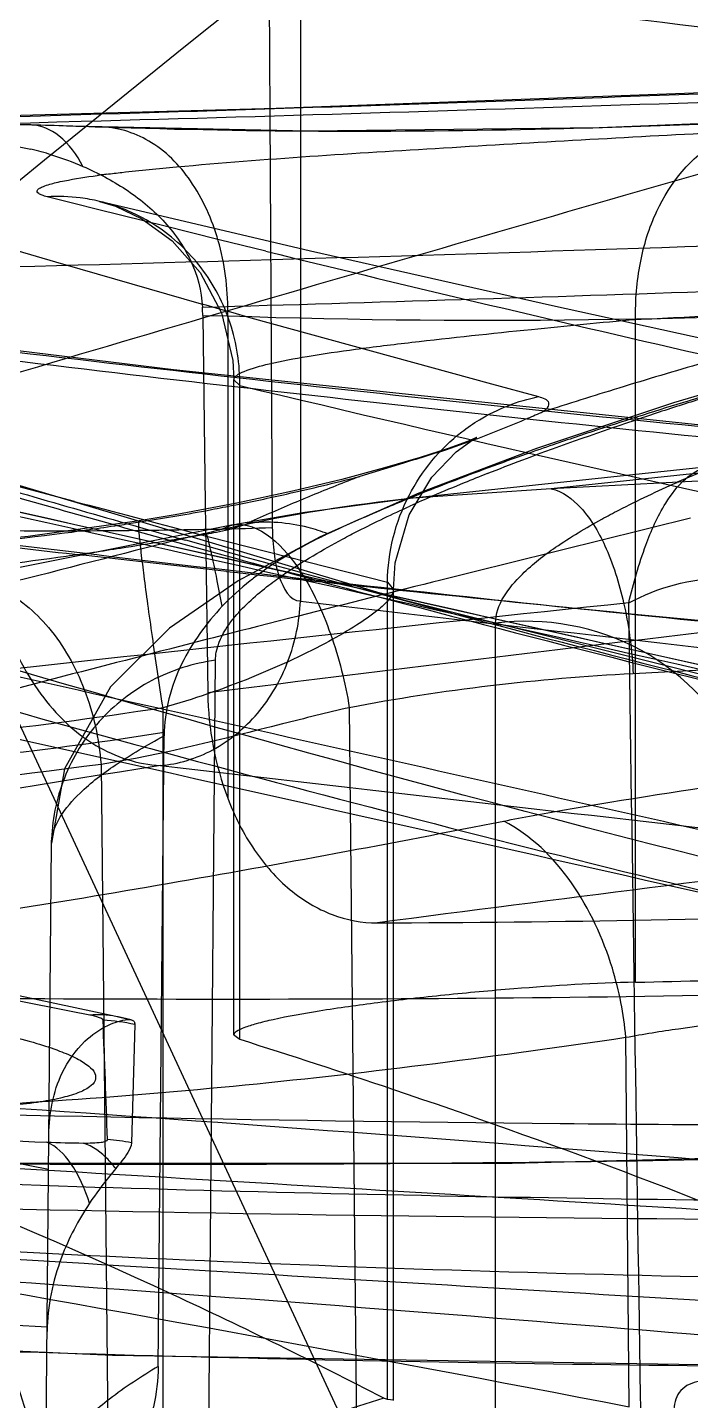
# Model space of a CAD drawing. Header units: millimetres. Extents: x 29875 to 31218, y -21313 to -20364.
# Drawn here: x 30568.347 to 30569.777, y -21042.482 to -21039.522 of the extents above; entities that cross this region are included whole.
import ezdxf

# ---------------------------------------------------------------- set-up
doc = ezdxf.new("R2010")
doc.units = ezdxf.units.MM
doc.header["$LTSCALE"] = 8
doc.layers.add('Cav-cor', color=30, linetype='Continuous')
doc.layers.add('WT', color=4, linetype='Continuous')

# ---------------------------------------------------------------- blocks, each defined once
blk = doc.blocks.new('20160903.150408')
at = {"layer": 'Cav-cor', "color": 241}
for p, q in [((-58.9519, 31.8097), (-58.945, 30.6332)), ((-58.8843, 31.805), (-58.8843, 30.4743)), ((-59.6001, 31.5156), (-59.4669, 31.5195)), ((-59.4669, 31.5195), (-59.4008, 31.5215)), ((-59.4008, 31.5215), (-59.3577, 31.5227)), ((-59.3577, 31.5227), (-59.3143, 31.5241)), ((-59.5992, 31.5017), (-59.4662, 31.5053)), ((-59.4648, 31.5006), (-59.473, 31.5005)), ((-59.4662, 31.5053), (-59.4097, 31.5069)), ((-59.4097, 31.5069), (-59.3571, 31.5083)), ((-59.3571, 31.5083), (-59.3138, 31.5095)), ((-59.3267, 31.496), (-59.3409, 31.4965)), ((-59.3117, 31.4961), (-59.3267, 31.496)), ((-59.3116, 31.4955), (-59.3267, 31.496)), ((-59.3731, 31.3313), (-59.4305, 31.3458)), ((-59.3222, 31.3184), (-59.3731, 31.3313)), ((-59.2198, 31.2928), (-59.3222, 31.3184)), ((-59.3178, 31.3358), (-59.2832, 31.3251)), ((-59.1792, 31.2827), (-59.2198, 31.2928)), ((-59.0596, 31.2531), (-59.1792, 31.2827)), ((-59.6242, 31.2676), (-59.4127, 31.2056)), ((-59.1611, 31.2507), (-59.1007, 31.1824)), ((-58.9587, 31.2283), (-59.0596, 31.2531)), ((-59.4127, 31.2056), (-59.3599, 31.1903)), ((-59.3599, 31.1903), (-59.0981, 31.1152)), ((-59.0981, 31.1152), (-59.0939, 31.114)), ((-59.0939, 31.114), (-59.0884, 31.1125)), ((-59.0884, 31.1125), (-59.0594, 31.1042)), ((-59.0594, 31.1042), (-59.035, 31.0974)), ((-59.0409, 31.0883), (-59.0951, 31.0894)), ((-59.0951, 31.0894), (-59.0896, 30.6832)), ((-59.0409, 31.0883), (-59.0409, 30.0493)), ((-59.035, 31.0974), (-58.9912, 31.085)), ((-58.9912, 31.085), (-58.4725, 30.9422)), ((-58.1617, 29.653), (-58.1617, 31.0813)), ((-59.0301, 30.9931), (-59.0279, 30.9511)), ((-59.0279, 29.5396), (-59.0279, 30.9513)), ((-59.0151, 30.939), (-59.0279, 30.9511)), ((-59.0151, 29.5299), (-59.0151, 30.939)), ((-58.4725, 30.9422), (-58.3709, 30.9149)), ((-58.5487, 30.796), (-58.5121, 30.8224)), ((-58.5121, 30.8224), (-58.5041, 30.8269)), ((-58.6013, 30.7414), (-58.5487, 30.796)), ((-59.5878, 30.747), (-59.372, 30.6893)), ((-58.6624, 30.7715), (-58.7562, 30.743)), ((-57.9989, 30.7643), (-58.6411, 30.6961)), ((-57.956, 30.7573), (-58.3436, 30.7163)), ((-58.65, 30.66), (-58.6013, 30.7414)), ((-58.0134, 30.7333), (-58.3436, 30.7163)), ((-58.3436, 30.7163), (-58.641, 30.6961)), ((-59.0896, 30.6832), (-59.089, 30.6373)), ((-59.2322, 30.6475), (-59.2305, 30.6449)), ((-59.089, 30.6373), (-59.0841, 30.2764)), ((-59.0603, 30.6268), (-59.0327, 30.6381)), ((-59.0327, 30.6381), (-59.0324, 30.6381)), ((-59.6826, 30.6229), (-58.6795, 28.4636)), ((-59.1723, 30.6071), (-59.0519, 30.574)), ((-59.0483, 30.582), (-59.1318, 30.6054)), ((-59.1117, 30.621), (-59.0415, 30.6028)), ((-59.0415, 30.6028), (-58.6968, 30.5152)), ((-59.2273, 30.5588), (-59.3529, 30.5731)), ((-59.0434, 30.5383), (-59.2273, 30.5588)), ((-58.6968, 28.7533), (-58.6968, 30.5152)), ((-58.6968, 30.5152), (-58.684, 30.4992)), ((-58.684, 28.7517), (-58.684, 30.499)), ((-58.9075, 30.4372), (-58.9768, 30.4196)), ((-58.4637, 28.1643), (-58.4637, 30.4265)), ((-59.0864, 28.1743), (-59.0674, 30.3467)), ((-57.8368, 30.3348), (-58.167, 30.3177)), ((-59.1806, 28.6108), (-59.1806, 30.2443)), ((-58.779, 30.2445), (-58.7323, 25.6316)), ((-59.191, 28.8249), (-59.1784, 30.1916)), ((-59.3142, 30.1224), (-59.2686, 25.6167)), ((-59.445, 27.2286), (-59.4212, 29.9495)), ((-59.256, 29.5723), (-59.2821, 29.579)), ((-59.256, 29.5723), (-59.2491, 29.5717)), ((-59.2415, 29.5617), (-59.2489, 29.3066)), ((-59.0279, 29.5393), (-59.0151, 29.5299)), ((-58.1756, 28.7374), (-58.1829, 29.5342)), ((-58.4276, 29.2627), (-56.9785, 29.2998)), ((-59.2894, 28.8489), (-57.4249, 28.8191)), ((-58.684, 28.7524), (-58.6968, 28.7533)), ((-58.684, 28.7523), (-58.684, 28.7524))]:
    blk.add_line(p, q, dxfattribs=at)
for points in [[(-32.9167, 35.3697), (-35.292, 34.8243), (-37.6171, 34.3042), (-39.8877, 33.8176), (-42.0993, 33.3706), (-44.2494, 32.9688), (-46.3401, 32.619), (-48.373, 32.3258), (-50.3511, 32.0895), (-52.2707, 31.9069), (-54.1209, 31.7684), (-55.8798, 31.6643), (-57.4969, 31.5885), (-58.9367, 31.5359)], [(-57.1235, 30.0921), (-58.6594, 30.4756), (-60.7315, 31.0925), (-62.4495, 31.6999)], [(-54.4354, 30.7558), (-55.4039, 30.6922), (-56.6052, 30.7318), (-57.8563, 30.8359), (-59.1579, 30.9725), (-60.51, 31.1382), (-61.9111, 31.3333), (-63.1942, 31.5328)], [(-58.9367, 31.5359), (-61.2977, 31.471), (-63.0894, 31.4214)], [(-57.688, 31.5164), (-58.2403, 31.4945), (-58.867, 31.4872), (-59.3117, 31.4961)], [(-59.4703, 31.5008), (-59.5131, 31.5015), (-59.559, 31.5016), (-59.5957, 31.5012)], [(-59.3116, 31.4961), (-59.3283, 31.4966), (-59.4703, 31.5008)], [(-55.6073, 31.48), (-55.9788, 31.4099), (-56.4759, 31.309), (-56.9377, 31.2065), (-57.3606, 31.1037), (-57.7419, 31.0017), (-58.0802, 30.9014), (-58.3756, 30.8032), (-58.6291, 30.707), (-58.8421, 30.6126), (-59.0188, 30.5177), (-59.1667, 30.4156), (-59.294, 30.2898), (-59.3929, 30.1129), (-59.4212, 29.9524)], [(-57.8332, 30.9995), (-58.3411, 31.1104), (-58.8627, 31.2286), (-59.3178, 31.3358)], [(-59.2832, 31.3251), (-59.2265, 31.2983), (-59.1611, 31.2507)], [(-59.1007, 31.1824), (-59.0545, 31.0954), (-59.0301, 30.9931)], [(-59.2821, 29.579), (-60.871, 29.9171), (-62.7644, 30.381), (-64.7128, 30.8985)], [(-56.005, 29.8765), (-57.9446, 30.3189), (-60.2357, 30.8324)], [(-58.5041, 30.8269), (-58.5046, 30.8266), (-58.5242, 30.8184), (-58.5656, 30.8033), (-58.626, 30.7837), (-58.7029, 30.7612), (-58.7951, 30.7366), (-58.9017, 30.711), (-59.0218, 30.6851), (-59.1541, 30.6603), (-59.2322, 30.6475)], [(-58.6423, 30.696), (-58.875, 30.6654), (-59.0324, 30.6381)], [(-58.684, 30.4992), (-58.6799, 30.5564), (-58.65, 30.66)], [(-59.2322, 30.6475), (-59.4715, 30.6136), (-59.8652, 30.5754), (-60.0572, 30.568)], [(-59.0327, 30.6381), (-59.5289, 30.5385), (-59.65, 30.52)], [(-59.249, 29.5718), (-59.2775, 29.5781), (-59.2822, 29.579)], [(-63.0179, 29.3142), (-61.5311, 29.2838), (-59.945, 29.2626), (-58.4276, 29.2627)], [(-62.6829, 29.0456), (-61.1566, 28.9322), (-59.2894, 28.8489)]]:
    blk.add_lwpolyline(points, dxfattribs=at)
for centre, radius, start, end in [((-64.5259, 204.9675), 173.5217, 271.721107, 272.160064), ((-65.0677, 239.6084), 208.1784, 271.583809, 271.949187), ((-60.0402, 10.0073), 21.5007, 88.28239, 88.48814), ((-59.7808, 18.5876), 12.9164, 88.04816, 88.29173), ((-59.63, 30.747), 0.7201, 73.1411, 76.7836), ((-12.7122, -126.731), 164.4898, 105.983984, 106.682445), ((-59.0332, 29.2709), 2.1402, 97.4551, 97.7722), ((-59.0023, 29.0352), 2.3779, 97.2481, 97.4567), ((-59.4084, 30.9586), 0.3878, 82.6853, 93.2684), ((-59.4088, 30.9544), 0.392, 76.5802, 82.7042), ((-43.7429, 93.4833), 64.0875, 256.265491, 257.152852), ((-64.6408, 226.3227), 195.2937, 271.62707, 271.954513), ((-59.5951, 31.0826), 0.5001, 0.7839, 2.8862), ((-59.4218, 58.4614), 27.4091, 272.63502, 273.02432), ((-54.5334, 18.9691), 12.5129, 106.1625, 107.02946), ((-43.7775, 94.7477), 65.6029, 256.569147, 257.842901), ((-55.0623, 20.6884), 10.714, 107.0174, 107.93464), ((-55.1601, 21.4822), 9.856, 107.04197, 108.22121), ((-55.4226, 22.6365), 8.672, 107.6284, 108.3204), ((-55.1334, 21.7313), 9.6223, 107.32464, 107.63776), ((-54.7985, 20.3087), 11.0839, 106.76005, 107.0512), ((-55.667, 23.0362), 8.2214, 108.25159, 108.96996), ((-59.3296, 33.0744), 2.3972, 287.9315, 289.9865), ((-56.8526, 26.626), 4.4332, 111.5617, 112.2524), ((-56.7847, 27.809), 3.1922, 112.4294, 113.7784), ((-47.8624, 71.3972), 42.329, 253.91771, 254.50287), ((-47.823, 70.7791), 41.7351, 253.62837, 254.27811), ((-59.989, 35.5203), 4.9338, 282.583, 284.4705), ((-56.9539, 26.0666), 5.0117, 111.0758, 112.3493), ((-56.7189, 25.9447), 5.1283, 111.0542, 111.8651), ((-57.0897, 27.2029), 3.8095, 112.2367, 113.3324), ((-46.7033, 78.4593), 49.4214, 255.14688, 255.45896), ((-58.2515, 27.0384), 3.6784, 96.0998, 102.2486), ((-60.0314, 35.7011), 5.1195, 281.3145, 282.6047), ((-57.4331, 27.2136), 3.7686, 112.6939, 114.4054), ((-57.1669, 26.5864), 4.45, 112.3586, 112.7407), ((-56.874, 26.3329), 4.7102, 111.8727, 112.1496), ((-57.2855, 27.6562), 3.3158, 113.3293, 114.2668), ((-59.9459, 35.249), 4.6594, 278.8314, 280.5955), ((-59.9895, 35.4902), 4.9045, 280.579, 280.7371), ((-60.0029, 35.5604), 4.9759, 280.7381, 281.3115), ((-60.6824, 39.967), 9.4345, 277.85471, 278.61471), ((-60.8637, 41.1762), 10.6572, 278.60473, 278.81532), ((-58.2822, 27.1917), 3.5221, 102.2895, 102.7638), ((-57.5959, 27.5749), 3.3723, 114.4225, 114.5743), ((-37.7219, -52.6352), 85.7312, 103.711714, 104.094543), ((-50.4543, 108.2702), 78.205, 263.254985, 263.466387), ((-60.9106, 41.136), 10.6739, 278.82854, 279.83751), ((-60.5599, 38.894), 8.4047, 278.00582, 278.81169), ((-47.6963, 71.9986), 42.9529, 254.67029, 255.16078), ((-47.6498, 71.3954), 42.3753, 254.39584, 254.88073), ((-50.7748, 105.4483), 75.3651, 263.70113, 263.991541), ((-33.9419, -67.7358), 101.2977, 104.088236, 104.267997), ((-47.4155, 72.2722), 43.2828, 254.884, 256.40694), ((-51.3991, 99.3475), 69.2324, 263.976917, 264.784035), ((-26.6087, -269.3097), 301.4377, 96.011291, 96.288896), ((-43.7092, -91.3844), 122.6284, 96.493061, 97.202549), ((-47.4898, 72.7876), 43.7684, 255.16399, 256.65901), ((-27.5865, -92.6631), 127.0224, 104.307394, 104.59037), ((-224.843, -710.3643), 758.9074, 77.270289, 77.4305144), ((-57.9389, 25.8168), 4.5067, 92.9014, 100.7437), ((-47.7859, 72.1121), 43.4827, 254.07689, 257.03935), ((-58.417, 30.2856), 0.6672, 180.7851, 200.7425), ((-42.4143, -94.8935), 125.7359, 96.911774, 97.450524), ((-58.8376, 68.5512), 38.7706, 270.17607, 271.92036), ((-58.8252, 62.7712), 33.1249, 271.1477, 272.23034), ((-104.728, 27.7492), 45.4546, 1.97292, 2.29659), ((-59.3295, 29.1588), 0.4124, 77.6797, 87.2865), ((-75.2665, -59.9413), 90.3106, 79.091198, 81.32985), ((-59.299, 33.2351), 3.9292, 268.0694, 269.2245), ((-59.334, 28.9034), 0.412, 78.0713, 85.3154), ((-74.8772, -59.8429), 89.7068, 79.087305, 81.33414), ((-55.1626, 17.6155), 11.6906, 107.63741, 108.76284)]:
    blk.add_arc(centre, radius, start, end, dxfattribs=at)
for points, knots in [([(-68.388, 30.7874), (-68.3793, 30.7956), (-68.3505, 30.8093), (-68.2958, 30.8265), (-68.2176, 30.8441), (-68.1167, 30.862), (-67.9928, 30.8799), (-67.7822, 30.9054), (-67.4615, 30.9355), (-67.0075, 30.9686), (-66.4607, 31.0001), (-65.8204, 31.03), (-65.0827, 31.0585), (-64.2388, 31.0857), (-63.276, 31.1116), (-62.1839, 31.1369), (-60.958, 31.1613), (-59.6, 31.191), (-58.1165, 31.2337), (-56.5228, 31.295), (-54.2701, 31.4063), (-51.3956, 31.6072), (-47.9397, 32.0012), (-44.4988, 32.5413), (-41.0814, 33.1855), (-37.6987, 33.8928), (-34.3743, 34.6367), (-31.1305, 35.3843), (-28.9964, 35.8758), (-27.9458, 36.115)], [0, 0, 0, 0, 0.000873, 0.002276, 0.004229, 0.006735, 0.009793, 0.013403, 0.022287, 0.033403, 0.046779, 0.062436, 0.080397, 0.100905, 0.124342, 0.151005, 0.180998, 0.214234, 0.25059, 0.289806, 0.331161, 0.415947, 0.501013, 0.586089, 0.671249, 0.755946, 0.839441, 0.921004, 1, 1, 1, 1]), ([(-62.7576, 28.4982), (-62.361, 28.878), (-60.7497, 30.371), (-59.048, 31.7653), (-57.7355, 32.7606)], [0, 0, 0, 0, 0.250046, 1, 1, 1, 1]), ([(-58.5503, 32.2113), (-57.7705, 32.1359), (-56.5984, 31.9693), (-55.0551, 31.6009), (-54.2879, 31.3639), (-53.9048, 31.2333)], [0, 0, 0, 0, 0.494047, 0.744723, 1, 1, 1, 1]), ([(-58.8843, 31.805), (-58.0903, 31.7315), (-56.8977, 31.5718), (-55.3275, 31.2172), (-54.5487, 30.9866), (-54.1612, 30.8582)], [0, 0, 0, 0, 0.495621, 0.746265, 1, 1, 1, 1]), ([(-63.4568, 31.5355), (-62.3413, 31.2896), (-60.1103, 30.7965), (-57.8806, 30.2971), (-56.7668, 30.0422)], [0, 0, 0, 0, 0.499939, 1, 1, 1, 1]), ([(-54.4096, 30.7459), (-54.7754, 30.699), (-55.5146, 30.6694), (-56.6186, 30.7222), (-57.7187, 30.8178), (-58.8165, 30.9298), (-59.9125, 31.0582), (-61.3717, 31.2488), (-62.4633, 31.4128), (-63.1895, 31.5315)], [0, 0, 0, 0, 0.125266, 0.250365, 0.375319, 0.500223, 0.625143, 0.750077, 1, 1, 1, 1]), ([(-59.473, 31.5005), (-59.5011, 31.5012), (-59.5374, 31.5016), (-59.5738, 31.5011), (-59.582, 31.5009)], [0, 0, 0, 0, 0.774189, 1, 1, 1, 1]), ([(-59.3532, 31.4112), (-59.3665, 31.4357), (-59.395, 31.4775), (-59.4434, 31.5), (-59.4648, 31.5006)], [0, 0, 0, 0, 0.565732, 1, 1, 1, 1]), ([(-57.984, 31.5028), (-58.0948, 31.4984), (-58.5371, 31.4841), (-58.9801, 31.4841), (-59.3116, 31.4955)], [0, 0, 0, 0, 0.250513, 1, 1, 1, 1]), ([(-59.0409, 31.0883), (-59.04, 31.1399), (-59.0512, 31.2401), (-59.1067, 31.3722), (-59.1953, 31.4679), (-59.2744, 31.4947), (-59.3116, 31.4961)], [0, 0, 0, 0, 0.289318, 0.556896, 0.79142, 1, 1, 1, 1]), ([(-59.5818, 31.4669), (-59.5723, 31.4659), (-59.5332, 31.4616), (-59.4944, 31.4548), (-59.4654, 31.448)], [0, 0, 0, 0, 0.24327, 1, 1, 1, 1]), ([(-59.1518, 31.4101), (-58.9601, 31.4277), (-58.5701, 31.4517), (-58.18, 31.4745), (-57.9821, 31.4843)], [0, 0, 0, 0, 0.492738, 1, 1, 1, 1]), ([(-58.1617, 31.0813), (-58.1627, 31.1221), (-58.156, 31.2025), (-58.1135, 31.3421), (-58.043, 31.4326), (-57.9845, 31.4638)], [0, 0, 0, 0, 0.279657, 0.545626, 1, 1, 1, 1]), ([(-59.3532, 31.4112), (-59.3213, 31.3972), (-59.2595, 31.3646), (-59.1776, 31.2982), (-59.1161, 31.2119), (-59.0974, 31.1425), (-59.0957, 31.1078)], [0, 0, 0, 0, 0.249578, 0.499842, 0.749987, 1, 1, 1, 1]), ([(-59.3024, 31.3942), (-59.2913, 31.3956), (-59.2412, 31.4016), (-59.1909, 31.4066), (-59.1518, 31.4101)], [0, 0, 0, 0, 0.221639, 1, 1, 1, 1]), ([(-62.2285, 31.3676), (-61.5246, 31.2592), (-60.4666, 31.1097), (-59.0527, 30.9372), (-57.9906, 30.8229), (-56.9268, 30.7235), (-56.0379, 30.6616), (-55.3245, 30.646), (-54.6105, 30.6617), (-54.0754, 30.7276), (-53.7272, 30.8077)], [0, 0, 0, 0, 0.249834, 0.374727, 0.499608, 0.624493, 0.749496, 0.812067, 0.874695, 1, 1, 1, 1]), ([(-59.4305, 31.3458), (-59.4342, 31.3467), (-59.4404, 31.3485), (-59.4476, 31.3517), (-59.4524, 31.3557), (-59.4513, 31.3612), (-59.4458, 31.3648), (-59.4327, 31.371), (-59.4202, 31.3741), (-59.4108, 31.3763)], [0, 0, 0, 0, 0.157928, 0.267691, 0.336085, 0.389882, 0.472031, 0.59911, 1, 1, 1, 1]), ([(-59.4108, 31.3763), (-59.405, 31.3776), (-59.3758, 31.3838), (-59.3463, 31.3883), (-59.3227, 31.3915)], [0, 0, 0, 0, 0.201158, 1, 1, 1, 1]), ([(-56.0174, 29.8789), (-57.118, 30.1331), (-59.3216, 30.6299), (-61.5268, 31.1192), (-62.6294, 31.363)], [0, 0, 0, 0, 0.500061, 1, 1, 1, 1]), ([(-59.0151, 30.939), (-59.0146, 30.9842), (-59.0284, 31.0751), (-59.092, 31.1965), (-59.1914, 31.2894), (-59.2748, 31.3254), (-59.3178, 31.3357)], [0, 0, 0, 0, 0.252768, 0.503827, 0.752404, 1, 1, 1, 1]), ([(-56.2308, 29.508), (-56.7102, 29.6088), (-58.6233, 30.0434), (-60.508, 30.6065), (-61.8917, 31.1084)], [0, 0, 0, 0, 0.249703, 1, 1, 1, 1]), ([(-59.0056, 30.9693), (-58.9884, 30.9766), (-58.9432, 30.9883), (-58.8629, 31.0034), (-58.7602, 31.0181), (-58.599, 31.0378), (-58.3977, 31.059), (-58.2367, 31.0751), (-58.1617, 31.0813)], [0, 0, 0, 0, 0.065678, 0.163467, 0.28771, 0.430625, 0.735215, 1, 1, 1, 1]), ([(-63.3329, 31.0294), (-62.2979, 30.801), (-60.2279, 30.3429), (-58.1591, 29.8789), (-57.1256, 29.6424)], [0, 0, 0, 0, 0.49991, 1, 1, 1, 1]), ([(-54.3398, 30.2931), (-54.667, 30.2583), (-55.3264, 30.2353), (-56.3131, 30.2775), (-57.2975, 30.3585), (-58.2806, 30.4548), (-59.2623, 30.5643), (-60.5696, 30.7268), (-61.5478, 30.8658), (-62.1988, 30.966)], [0, 0, 0, 0, 0.124928, 0.249889, 0.374879, 0.499883, 0.624897, 0.749922, 1, 1, 1, 1]), ([(-59.0279, 30.9511), (-59.0279, 30.9546), (-59.0202, 30.9631), (-59.0114, 30.9668), (-59.0056, 30.9693)], [0, 0, 0, 0, 0.355246, 1, 1, 1, 1]), ([(-58.5367, 30.8387), (-58.5245, 30.8482), (-58.474, 30.8828), (-58.4157, 30.9059), (-58.3709, 30.9149)], [0, 0, 0, 0, 0.252558, 1, 1, 1, 1]), ([(-58.3709, 30.9149), (-58.3628, 30.9127), (-58.3467, 30.9079), (-58.3513, 30.8899), (-58.3577, 30.8849), (-58.3615, 30.8818)], [0, 0, 0, 0, 0.51256, 0.701855, 1, 1, 1, 1]), ([(-58.3615, 30.8818), (-58.3726, 30.8771), (-58.4217, 30.8559), (-58.4713, 30.8358), (-58.5102, 30.8216)], [0, 0, 0, 0, 0.224261, 1, 1, 1, 1]), ([(-58.4818, 30.749), (-58.4563, 30.7591), (-58.3461, 30.8016), (-58.2346, 30.8405), (-58.1485, 30.869)], [0, 0, 0, 0, 0.232495, 1, 1, 1, 1]), ([(-58.3396, 30.8111), (-58.3589, 30.8044), (-58.4332, 30.7786), (-58.507, 30.7515), (-58.5612, 30.7306)], [0, 0, 0, 0, 0.260552, 1, 1, 1, 1]), ([(-58.5915, 30.7937), (-58.5973, 30.7918), (-58.6209, 30.7843), (-58.6445, 30.7769), (-58.6624, 30.7715)], [0, 0, 0, 0, 0.243774, 1, 1, 1, 1]), ([(-58.1766, 30.4705), (-58.1667, 30.5126), (-58.1449, 30.5874), (-58.0993, 30.6932), (-58.0404, 30.7599), (-57.9989, 30.7643)], [0, 0, 0, 0, 0.365205, 0.647328, 1, 1, 1, 1]), ([(-58.2347, 30.6509), (-58.2225, 30.6575), (-58.1691, 30.6858), (-58.1144, 30.7115), (-58.0718, 30.7302)], [0, 0, 0, 0, 0.229795, 1, 1, 1, 1]), ([(-58.6498, 30.6955), (-58.6654, 30.6892), (-58.7243, 30.6648), (-58.7827, 30.6391), (-58.8253, 30.6192)], [0, 0, 0, 0, 0.26309, 1, 1, 1, 1]), ([(-58.3436, 30.7163), (-58.3192, 30.7109), (-58.2683, 30.6716), (-58.2178, 30.5806), (-58.1809, 30.4582), (-58.1694, 30.3662), (-58.167, 30.3177)], [0, 0, 0, 0, 0.164816, 0.393208, 0.68049, 1, 1, 1, 1]), ([(-58.7935, 30.608), (-58.7823, 30.6139), (-58.7346, 30.6389), (-58.6858, 30.662), (-58.6482, 30.679)], [0, 0, 0, 0, 0.233975, 1, 1, 1, 1]), ([(-59.4052, 28.4995), (-59.5156, 28.8681), (-59.7034, 29.4171), (-60.0089, 30.1279), (-60.1891, 30.4734), (-60.2911, 30.6388)], [0, 0, 0, 0, 0.497466, 0.748804, 1, 1, 1, 1]), ([(-59.5624, 30.627), (-59.4526, 30.625), (-59.2852, 30.626), (-59.0794, 30.629), (-58.9834, 30.6312), (-58.945, 30.6332)], [0, 0, 0, 0, 0.533173, 0.813606, 1, 1, 1, 1]), ([(-59.1806, 30.2443), (-59.1847, 30.2703), (-59.1924, 30.3216), (-59.2033, 30.3961), (-59.213, 30.4648), (-59.221, 30.5251), (-59.2264, 30.5689), (-59.2297, 30.5981), (-59.2314, 30.6151), (-59.2324, 30.6283), (-59.2332, 30.6385), (-59.2329, 30.6435), (-59.2329, 30.6473), (-59.2322, 30.6475)], [0, 0, 0, 0, 0.194457, 0.382292, 0.555072, 0.706313, 0.830404, 0.880818, 0.922838, 0.955986, 0.979889, 0.994479, 1, 1, 1, 1]), ([(-59.0869, 30.619), (-59.0798, 30.6202), (-59.0549, 30.625), (-59.0301, 30.6307), (-59.0128, 30.6363)], [0, 0, 0, 0, 0.284118, 1, 1, 1, 1]), ([(-59.0323, 30.638), (-58.9729, 30.6493), (-58.8964, 30.5662), (-58.847, 30.4735), (-58.8071, 30.3766), (-58.7878, 30.2985), (-58.779, 30.2445)], [0, 0, 0, 0, 0.368905, 0.510406, 0.666303, 1, 1, 1, 1]), ([(-59.0128, 30.6363), (-59.0114, 30.6368), (-59.0065, 30.6384), (-59.0017, 30.6402), (-58.9984, 30.6418)], [0, 0, 0, 0, 0.2882, 1, 1, 1, 1]), ([(-58.8253, 30.6192), (-58.8392, 30.6245), (-58.8949, 30.6425), (-58.9551, 30.647), (-58.9984, 30.6417)], [0, 0, 0, 0, 0.254829, 1, 1, 1, 1]), ([(-58.945, 30.6332), (-58.9449, 30.6144), (-58.9421, 30.5775), (-58.9324, 30.5237), (-58.9073, 30.474), (-58.8843, 30.4748)], [0, 0, 0, 0, 0.318473, 0.609378, 1, 1, 1, 1]), ([(-58.4637, 30.4265), (-58.4637, 30.4667), (-58.4144, 30.5308), (-58.3292, 30.5961), (-58.2688, 30.6322), (-58.2347, 30.6509)], [0, 0, 0, 0, 0.366289, 0.646032, 1, 1, 1, 1]), ([(-59.0603, 30.6268), (-59.1049, 30.6166), (-59.2746, 30.5758), (-59.4429, 30.5292), (-59.5685, 30.5006)], [0, 0, 0, 0, 0.261917, 1, 1, 1, 1]), ([(-59.5624, 30.6269), (-59.5591, 30.5623), (-59.5366, 30.4371), (-59.4559, 30.2739), (-59.337, 30.1562), (-59.2349, 30.1222), (-59.1864, 30.1197)], [0, 0, 0, 0, 0.28382, 0.550012, 0.787034, 1, 1, 1, 1]), ([(-59.0528, 30.463), (-59.0566, 30.4826), (-59.0636, 30.518), (-59.073, 30.5643), (-59.0806, 30.5966), (-59.0847, 30.6134), (-59.0869, 30.619)], [0, 0, 0, 0, 0.376006, 0.676751, 0.887288, 1, 1, 1, 1]), ([(-58.8253, 30.6192), (-58.8351, 30.6146), (-58.8862, 30.5895), (-58.9356, 30.5604), (-58.9727, 30.5331)], [0, 0, 0, 0, 0.190892, 1, 1, 1, 1]), ([(-58.9523, 30.5085), (-58.9414, 30.5169), (-58.8906, 30.5535), (-58.8364, 30.585), (-58.7935, 30.608)], [0, 0, 0, 0, 0.220466, 1, 1, 1, 1]), ([(-59.6498, 30.5201), (-59.6108, 30.525), (-59.5228, 30.5082), (-59.4165, 30.4176), (-59.3417, 30.2832), (-59.3185, 30.1774), (-59.3142, 30.1224)], [0, 0, 0, 0, 0.206144, 0.441234, 0.710828, 1, 1, 1, 1]), ([(-58.9727, 30.5331), (-58.9795, 30.5281), (-59.0078, 30.5065), (-59.0342, 30.4826), (-59.0528, 30.463)], [0, 0, 0, 0, 0.239089, 1, 1, 1, 1]), ([(-58.1766, 30.4705), (-58.1144, 30.504), (-57.9716, 30.5408), (-57.7614, 30.5055), (-57.6186, 30.4028), (-57.5572, 30.2908), (-57.5459, 30.2304), (-57.5454, 30.2009)], [0, 0, 0, 0, 0.264239, 0.5298, 0.77502, 0.889519, 1, 1, 1, 1]), ([(-59.4274, 29.249), (-59.8551, 29.3354), (-60.7087, 29.5238), (-62.4106, 29.9367), (-63.6817, 30.2736), (-64.528, 30.5049)], [0, 0, 0, 0, 0.249205, 0.499049, 1, 1, 1, 1]), ([(-58.684, 30.4991), (-58.684, 30.4912), (-58.697, 30.4719), (-58.7268, 30.4464), (-58.7735, 30.415), (-58.8611, 30.3657), (-58.9971, 30.3035), (-59.1159, 30.2623), (-59.1806, 30.2443)], [0, 0, 0, 0, 0.041855, 0.112344, 0.211697, 0.336501, 0.644837, 1, 1, 1, 1]), ([(-59.0421, 30.4185), (-59.0371, 30.4261), (-59.0113, 30.4599), (-58.9788, 30.4882), (-58.9523, 30.5085)], [0, 0, 0, 0, 0.214098, 1, 1, 1, 1]), ([(-59.1864, 30.1197), (-59.1472, 30.123), (-59.0675, 30.1478), (-58.9699, 30.2289), (-58.9043, 30.3427), (-58.8862, 30.4302), (-58.8843, 30.4743)], [0, 0, 0, 0, 0.233788, 0.479617, 0.737283, 1, 1, 1, 1]), ([(-59.0528, 30.463), (-59.0875, 30.4263), (-59.1501, 30.3416), (-59.178, 30.2372), (-59.1785, 30.1838)], [0, 0, 0, 0, 0.485457, 1, 1, 1, 1]), ([(-58.8843, 30.4743), (-58.0974, 30.3823), (-56.9172, 30.2457), (-55.3428, 30.0736), (-54.5553, 29.9943), (-54.1612, 29.959)], [0, 0, 0, 0, 0.500221, 0.750208, 1, 1, 1, 1]), ([(-58.142, 28.1644), (-58.145, 28.3627), (-58.1568, 29.1314), (-58.1682, 29.9001), (-58.1766, 30.4705)], [0, 0, 0, 0, 0.258015, 1, 1, 1, 1]), ([(-57.9316, 30.1344), (-57.9757, 30.231), (-58.1318, 30.3999), (-58.3579, 30.4405), (-58.4637, 30.4265)], [0, 0, 0, 0, 0.498767, 1, 1, 1, 1]), ([(-59.0674, 30.3467), (-59.0674, 30.3525), (-59.0648, 30.3781), (-59.0531, 30.4021), (-59.0421, 30.4185)], [0, 0, 0, 0, 0.227177, 1, 1, 1, 1]), ([(-59.0674, 30.3467), (-59.115, 30.3404), (-59.2086, 30.3105), (-59.3246, 30.2206), (-59.4013, 30.096), (-59.4204, 30), (-59.4212, 29.9524)], [0, 0, 0, 0, 0.250783, 0.501354, 0.75112, 1, 1, 1, 1]), ([(-58.779, 30.2445), (-58.8271, 30.2335), (-59.0047, 30.1897), (-59.1822, 30.1429), (-59.3142, 30.1224)], [0, 0, 0, 0, 0.269877, 1, 1, 1, 1]), ([(-59.3385, 29.5819), (-59.7647, 29.6646), (-60.6166, 29.8483), (-61.464, 30.0511), (-61.8885, 30.156)], [0, 0, 0, 0, 0.498233, 1, 1, 1, 1]), ([(-59.4212, 29.9495), (-59.4209, 29.9918), (-59.3685, 30.0589), (-59.2783, 30.1268), (-59.2145, 30.1644), (-59.1785, 30.1837)], [0, 0, 0, 0, 0.366012, 0.645734, 1, 1, 1, 1]), ([(-59.1864, 30.1197), (-59.655, 30.0461), (-60.4743, 29.9036), (-61.5516, 29.6632), (-62.3584, 29.4595), (-62.8216, 29.3516), (-63.0214, 29.3146)], [0, 0, 0, 0, 0.363068, 0.636167, 0.844515, 1, 1, 1, 1]), ([(-59.3142, 30.1224), (-59.712, 30.0717), (-60.5074, 29.9627), (-61.2995, 29.8296), (-61.6936, 29.751)], [0, 0, 0, 0, 0.499481, 1, 1, 1, 1]), ([(-59.1864, 30.1197), (-58.3933, 30.0277), (-57.2019, 29.8912), (-55.6089, 29.721), (-54.809, 29.6443), (-54.4074, 29.6115)], [0, 0, 0, 0, 0.498416, 0.748497, 1, 1, 1, 1]), ([(-58.4459, 30.0002), (-58.4039, 30.0085), (-58.2259, 30.0412), (-58.0467, 30.0674), (-57.9103, 30.089)], [0, 0, 0, 0, 0.236506, 1, 1, 1, 1]), ([(-59.0409, 30.0493), (-59.0261, 30.0102), (-58.9896, 29.9378), (-58.9128, 29.8501), (-58.8202, 29.7937), (-58.7515, 29.7807), (-58.7185, 29.7808)], [0, 0, 0, 0, 0.28198, 0.540657, 0.777153, 1, 1, 1, 1]), ([(-61.3172, 29.8067), (-61.3191, 29.7956), (-61.3159, 29.7734), (-61.2975, 29.7381), (-61.2565, 29.7188), (-61.2117, 29.7033), (-61.1662, 29.6923), (-61.1206, 29.6853), (-61.0599, 29.6782), (-60.9536, 29.6712), (-60.8017, 29.6707), (-60.6197, 29.6784), (-60.4381, 29.6916), (-60.1961, 29.7148), (-59.894, 29.7518), (-59.5321, 29.8049), (-59.0488, 29.885), (-58.687, 29.9528), (-58.4459, 30.0002)], [0, 0, 0, 0, 0.011414, 0.021966, 0.039038, 0.05506, 0.070717, 0.086334, 0.10185, 0.132749, 0.194391, 0.255983, 0.317589, 0.379235, 0.502699, 0.626452, 0.750552, 1, 1, 1, 1]), ([(-58.1829, 29.5342), (-58.1875, 29.5845), (-58.2211, 29.7617), (-58.3294, 29.9394), (-58.4459, 30.0002)], [0, 0, 0, 0, 0.277636, 1, 1, 1, 1]), ([(-61.3719, 29.8156), (-61.3718, 29.792), (-61.3672, 29.7459), (-61.342, 29.6831), (-61.3014, 29.635), (-61.2422, 29.5858), (-61.1618, 29.5398), (-61.0616, 29.4997), (-60.9601, 29.469), (-60.8242, 29.4372), (-60.6529, 29.4097), (-60.4466, 29.3895), (-60.2401, 29.3787), (-60.0337, 29.3752), (-59.7585, 29.3784), (-59.4149, 29.3949), (-59.0033, 29.4297), (-58.5925, 29.4764), (-58.3194, 29.5141), (-58.1829, 29.5342)], [0, 0, 0, 0, 0.021012, 0.04079, 0.059143, 0.076363, 0.109134, 0.140943, 0.172268, 0.203326, 0.265001, 0.326391, 0.387646, 0.448839, 0.510008, 0.632349, 0.754773, 0.877319, 1, 1, 1, 1]), ([(-62.6998, 29.7309), (-62.1618, 29.6142), (-61.3474, 29.4724), (-60.254, 29.3521), (-59.7056, 29.3174), (-59.4313, 29.3082)], [0, 0, 0, 0, 0.50063, 0.750473, 1, 1, 1, 1]), ([(-57.5355, 29.6345), (-58.3976, 29.6112), (-60.1232, 29.6152), (-61.8479, 29.6466), (-62.7102, 29.6662)], [0, 0, 0, 0, 0.499987, 1, 1, 1, 1]), ([(-58.1617, 29.653), (-58.2494, 29.6512), (-58.3867, 29.6424), (-58.5717, 29.6257), (-58.7117, 29.6099), (-58.8351, 29.5927), (-58.9228, 29.5771), (-58.9765, 29.5644), (-59.0035, 29.5559), (-59.0197, 29.5493), (-59.0279, 29.5423), (-59.0279, 29.5393)], [0, 0, 0, 0, 0.299102, 0.469254, 0.634102, 0.779837, 0.894508, 0.937211, 0.96905, 0.989651, 1, 1, 1, 1]), ([(-63.1773, 29.6099), (-62.1683, 29.5505), (-60.1497, 29.4321), (-58.1324, 29.2867), (-57.1256, 29.1919)], [0, 0, 0, 0, 0.499873, 1, 1, 1, 1]), ([(-58.1829, 29.5342), (-58.1451, 29.5413), (-57.9803, 29.5674), (-57.8141, 29.5825), (-57.6867, 29.5984)], [0, 0, 0, 0, 0.230681, 1, 1, 1, 1]), ([(-59.4267, 29.3241), (-59.4263, 29.3696), (-59.4124, 29.4447), (-59.3576, 29.5232), (-59.3053, 29.5599), (-59.2709, 29.5712), (-59.256, 29.5723)], [0, 0, 0, 0, 0.41895, 0.675791, 0.861845, 1, 1, 1, 1]), ([(-59.31, 29.5707), (-59.3101, 29.5738), (-59.323, 29.5784), (-59.3314, 29.5805), (-59.3385, 29.5819)], [0, 0, 0, 0, 0.301094, 1, 1, 1, 1]), ([(-59.249, 29.5718), (-59.2468, 29.5712), (-59.2423, 29.5688), (-59.2414, 29.5639), (-59.2415, 29.5617)], [0, 0, 0, 0, 0.506917, 1, 1, 1, 1]), ([(-54.5084, 29.5592), (-54.8573, 29.4905), (-55.5627, 29.3928), (-56.6262, 29.3129), (-57.6916, 29.2728), (-59.1128, 29.2537), (-60.8896, 29.2708), (-62.3108, 29.2979), (-63.0214, 29.3146)], [0, 0, 0, 0, 0.125083, 0.25008, 0.375055, 0.500024, 0.749991, 1, 1, 1, 1]), ([(-59.5834, 29.5535), (-59.5396, 29.5442), (-59.4789, 29.53), (-59.407, 29.5065), (-59.3689, 29.4906), (-59.3429, 29.4749), (-59.3262, 29.4591), (-59.325, 29.439), (-59.3415, 29.4241), (-59.3672, 29.4123), (-59.4054, 29.4015), (-59.4552, 29.3928), (-59.5167, 29.386), (-59.5889, 29.3818), (-59.7036, 29.3796), (-59.7942, 29.3826), (-59.8572, 29.3861)], [0, 0, 0, 0, 0.160956, 0.222919, 0.271933, 0.308076, 0.332606, 0.350623, 0.372923, 0.406486, 0.453385, 0.514037, 0.588154, 0.675028, 0.773623, 1, 1, 1, 1]), ([(-62.1988, 29.4383), (-61.5532, 29.4182), (-60.2619, 29.382), (-58.6474, 29.3479), (-57.3556, 29.3426), (-56.3866, 29.3595), (-55.4186, 29.4079), (-54.7752, 29.476), (-54.4561, 29.5263)], [0, 0, 0, 0, 0.249979, 0.499958, 0.624946, 0.749928, 0.874964, 1, 1, 1, 1]), ([(-58.7047, 28.7566), (-58.8544, 28.8341), (-59.4464, 29.1236), (-60.0611, 29.3647), (-60.5239, 29.5267)], [0, 0, 0, 0, 0.25587, 1, 1, 1, 1]), ([(-59.0151, 29.5299), (-58.905, 29.4951), (-58.4608, 29.3502), (-58.0221, 29.1873), (-57.6986, 29.0489)], [0, 0, 0, 0, 0.247148, 1, 1, 1, 1]), ([(-57.5266, 29.132), (-58.343, 29.1829), (-59.9761, 29.2788), (-61.609, 29.3782), (-62.4254, 29.4297)], [0, 0, 0, 0, 0.499994, 1, 1, 1, 1]), ([(-57.5275, 29.178), (-57.945, 29.1816), (-58.7799, 29.1921), (-60.4492, 29.2457), (-61.6996, 29.3288), (-62.5316, 29.4012)], [0, 0, 0, 0, 0.249975, 0.499962, 1, 1, 1, 1]), ([(-62.7509, 29.3618), (-62.2047, 29.24), (-61.3778, 29.0912), (-60.2668, 28.9619), (-59.7093, 28.9223), (-59.4303, 28.9104)], [0, 0, 0, 0, 0.500413, 0.750295, 1, 1, 1, 1]), ([(-62.158, 29.2346), (-61.524, 29.2148), (-60.256, 29.1793), (-58.3539, 29.1389), (-56.7681, 29.1386), (-55.5012, 29.1964), (-54.8696, 29.2571), (-54.5557, 29.3009)], [0, 0, 0, 0, 0.250063, 0.500095, 0.750081, 0.875041, 1, 1, 1, 1]), ([(-59.3389, 29.1767), (-59.3489, 29.207), (-59.3699, 29.2576), (-59.4102, 29.2996), (-59.4313, 29.3082)], [0, 0, 0, 0, 0.583407, 1, 1, 1, 1]), ([(-59.3521, 29.3063), (-59.3394, 29.3061), (-59.3223, 29.3068), (-59.3059, 29.3092), (-59.3003, 29.3125), (-59.3004, 29.3141)], [0, 0, 0, 0, 0.71498, 0.911075, 1, 1, 1, 1]), ([(-59.2827, 29.2514), (-59.2878, 29.2581), (-59.3069, 29.2807), (-59.3319, 29.2993), (-59.3521, 29.3063)], [0, 0, 0, 0, 0.280857, 1, 1, 1, 1]), ([(-59.2489, 29.3066), (-59.2491, 29.2993), (-59.2596, 29.2788), (-59.2735, 29.2626), (-59.2827, 29.2514)], [0, 0, 0, 0, 0.33651, 1, 1, 1, 1]), ([(-63.4373, 29.2533), (-62.4287, 29.1939), (-60.4087, 29.0755), (-58.39, 28.9302), (-57.381, 28.8358)], [0, 0, 0, 0, 0.499251, 1, 1, 1, 1]), ([(-59.2827, 29.2514), (-59.287, 29.2461), (-59.3067, 29.222), (-59.3254, 29.197), (-59.3389, 29.1767)], [0, 0, 0, 0, 0.218463, 1, 1, 1, 1]), ([(-57.5233, 28.9362), (-58.3187, 28.9854), (-59.9093, 29.0788), (-61.4996, 29.1757), (-62.2943, 29.2259)], [0, 0, 0, 0, 0.500212, 1, 1, 1, 1]), ([(-61.7107, 29.2353), (-60.8392, 29.1534), (-59.5288, 29.0596), (-57.7788, 29.0081), (-56.9035, 29.0064), (-56.4659, 29.0101)], [0, 0, 0, 0, 0.500046, 0.750029, 1, 1, 1, 1]), ([(-59.3389, 29.1767), (-59.3632, 29.1401), (-59.4096, 29.0528), (-59.4299, 28.9543), (-59.4304, 28.9)], [0, 0, 0, 0, 0.447483, 1, 1, 1, 1]), ([(-57.434, 28.8202), (-57.8726, 28.8237), (-58.7494, 28.8328), (-60.5019, 28.8845), (-61.8142, 28.9703), (-62.6871, 29.0462)], [0, 0, 0, 0, 0.250197, 0.500187, 1, 1, 1, 1]), ([(-61.629, 28.8807), (-60.7713, 28.8002), (-59.4816, 28.7077), (-57.7587, 28.6548), (-56.8966, 28.6518), (-56.4654, 28.6548)], [0, 0, 0, 0, 0.499869, 0.749829, 1, 1, 1, 1]), ([(-59.191, 28.8249), (-59.2272, 28.8032), (-59.2912, 28.7614), (-59.3695, 28.693), (-59.4199, 28.6246), (-59.4332, 28.5748), (-59.4334, 28.5523)], [0, 0, 0, 0, 0.334863, 0.605537, 0.820896, 1, 1, 1, 1]), ([(-52.7295, 28.845), (-53.7605, 28.593), (-55.8668, 28.2921), (-57.9851, 28.2364), (-59.0409, 28.2426)], [0, 0, 0, 0, 0.501308, 1, 1, 1, 1]), ([(-58.0244, 28.7924), (-58.039, 28.7904), (-58.0691, 28.7779), (-58.0781, 28.7471), (-58.079, 28.7329)], [0, 0, 0, 0, 0.510224, 1, 1, 1, 1])]:
    blk.add_open_spline(points, degree=3, knots=knots, dxfattribs=at)
for points in [[(-59.4212, 31.4361), (-59.3981, 31.4291), (-59.3753, 31.4209), (-59.3532, 31.4112)], [(-57.3824, 31.1089), (-57.9346, 31.0811), (-58.4884, 31.0691), (-59.0409, 31.0883)], [(-58.6502, 30.702), (-58.6231, 30.7547), (-58.5835, 30.8025), (-58.5367, 30.8387)], [(-58.6968, 30.5152), (-58.696, 30.5794), (-58.6796, 30.645), (-58.6502, 30.702)], [(-59.3931, 30.621), (-59.507, 30.6053), (-59.6213, 30.5919), (-59.7359, 30.582)], [(-59.6765, 30.5374), (-59.5805, 30.5462), (-59.4848, 30.5578), (-59.3893, 30.5712)], [(-59.1806, 30.2443), (-59.4721, 30.1993), (-59.7665, 30.1647), (-60.0615, 30.16)], [(-59.9266, 30.1159), (-59.676, 30.1226), (-59.426, 30.1529), (-59.1784, 30.1916)], [(-59.2822, 29.579), (-59.3006, 29.5825), (-59.3198, 29.5835), (-59.3385, 29.5819)], [(-59.191, 28.8249), (-59.1915, 28.7668), (-59.2053, 28.7078), (-59.2295, 28.6551)], [(-58.6968, 28.7533), (-58.6995, 28.7542), (-58.7022, 28.7553), (-58.7047, 28.7566)]]:
    blk.add_open_spline(points, degree=3, dxfattribs=at)

msp = doc.modelspace()

# ---------------------------------------------------------------- block references
at = {"layer": 'WT'}
msp.add_blockref('20160903.150408', (30627.8198, -21071.2329), dxfattribs=at)

doc.saveas('drawing.dxf')
